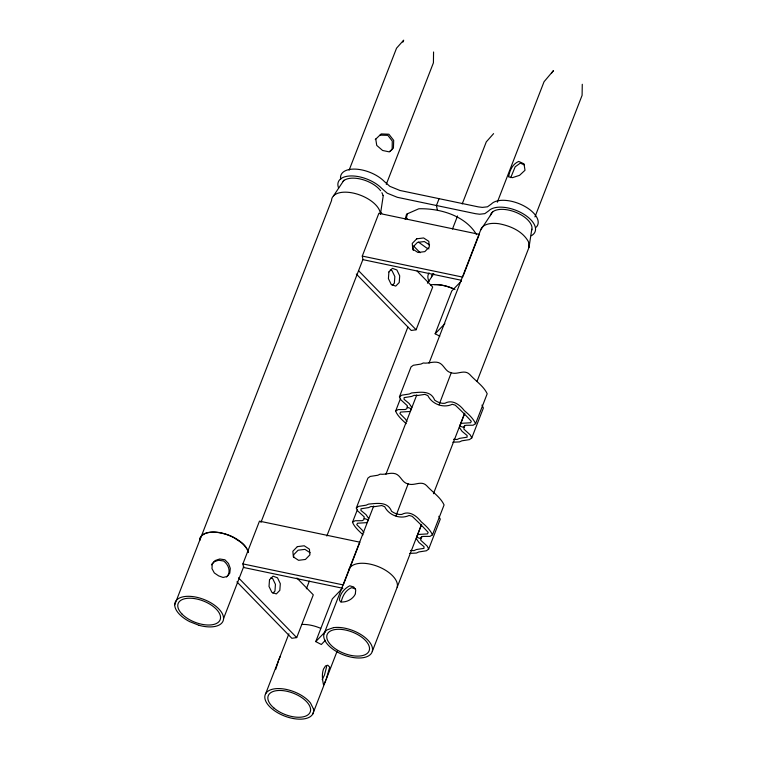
<?xml version="1.0" encoding="UTF-8"?>
<svg xmlns="http://www.w3.org/2000/svg" width="757" height="757" viewBox="0 0 757 757"><rect width="100%" height="100%" fill="white"/><g stroke="black" fill="none" stroke-linecap="round" stroke-linejoin="round"><path stroke-width="1.14" d="M433.562 51.987L433.42 62.793L386.269 184.358M582.275 84.282L582.095 95.344L534.944 216.909M380.402 214.401L383.297 195.42M476.967 381.519L529.02 247.321L531.783 229.191M326.674 666.482L324.498 674.96L322.189 679.644M288.919 633.77L265.688 693.639M312.736 714.088L337.196 651.02M510.729 177.658L515.167 166.814L520.324 163.105L524.279 164.903M405.165 219.293L406.575 214.146L418.848 208.762C439.949 208.232 465.328 215.584 476.588 234.67M407.54 213.474L406.414 217.59L407.559 219.502M363.843 532.72L362.338 530.279L356.784 524.686L357.493 523.229L367.031 522.623L368.687 518.517L366 514.628L360.947 510.473L361.004 508.78L368.612 507.587L370.968 506.499L374.573 506.66L381.774 505.534L384.726 506.745C388.937 515.375 400.387 519.624 409.121 515.451L412.158 516.321C417.779 521.639 423.04 526.692 428.188 532.445L427.468 533.903L417.93 534.508L416.274 538.615L418.971 542.504L424.024 546.668L423.958 548.352L416.359 549.544L413.994 550.632L410.398 550.471M406.954 421.564L405.459 419.123L399.895 413.53L400.604 412.073L410.152 411.467L411.799 407.361L409.111 403.472L404.058 399.308L404.115 397.624L411.723 396.431L414.088 395.343L417.684 395.504L424.895 394.369L427.837 395.589C432.058 404.219 443.507 408.468 452.241 404.295L455.269 405.165C460.89 410.474 466.161 415.536 471.299 421.289L470.589 422.747L461.041 423.352L459.395 427.459L462.082 431.348L467.135 435.502L467.078 437.196L459.471 438.388L457.105 439.476L453.509 439.315M395.939 515.933L408.146 483.893C414.401 486.316 421.394 479.891 426.882 485.909C432.625 492.268 440.366 497.056 444.085 504.919L432.474 534.839L429.976 536.391L422.756 536.439L421.1 537.432L420.769 540.271L427.251 546.185L428.661 549.099L426.371 550.774L418.763 551.967L416.407 553.055L409.717 553.386M439.06 404.777L451.257 372.737C457.512 375.15 464.505 368.735 470.002 374.753C475.737 381.112 483.486 385.9 487.196 393.754L475.595 423.683L473.087 425.226L465.867 425.283L464.221 426.276L463.88 429.115L470.362 435.029L471.772 437.943L469.482 439.618L461.884 440.811L459.518 441.899L452.828 442.22M275.728 669.358L278.576 660.435M408.146 483.893C402.09 482.928 401.03 475.727 395.533 473.787C390.394 472.188 385.351 474.942 380.175 474.156L377.809 475.245L370.201 476.437L367.911 478.112L356.31 508.042L357.72 510.947L364.193 516.861L363.862 519.699L362.215 520.693L354.995 520.75L352.488 522.292C354.626 527.317 359.168 531.177 363.048 534.849M451.257 372.737C445.201 371.772 444.151 364.562 438.644 362.631C433.506 361.032 428.471 363.786 423.286 362.991L420.92 364.079L413.322 365.271L411.032 366.946L399.422 396.876L400.832 399.791L407.313 405.705L406.982 408.543L405.326 409.537L398.106 409.584L395.608 411.136C397.737 416.161 402.289 420.021 406.159 423.693M326.059 679.739L329.692 667.116L327.762 665.185L325.51 665.923L323.466 669.122C321.668 674.288 322.435 679.606 323.485 684.763L325.614 680.874M174.725 604.739L199.602 540.602A25.71 13.049 21.2 0 1 233.553 537.479L241.436 542.674A25.71 13.049 21.2 0 1 246.668 548.607M349.109 170.183L396.536 48.202L403.68 40.168L402.847 42.165M242.883 563.899L259.471 521.147L359.887 542.192L343.309 584.943L242.883 563.899L243.612 567.485L342.874 588.284M461.117 280.222L363.01 259.66L362.281 256.074L378.869 213.323L479.285 234.367L463.133 276.021M223.58 618.488L243.82 566.321M260.938 522.387L362.906 259.5M439.098 198.665L436.439 205.507L437.291 209.717M306.358 588.814L309.339 581.111M326.835 536.013L407.9 327.024M452.478 229.03L457.55 215.963M462.196 203.974L486.287 141.881L493.592 133.629M236.922 581.878L291.852 638.293L296.706 637.593L313.294 594.841L296.895 577.998M356.32 274.053L411.25 330.468L416.104 329.768L432.692 287.017L417.107 271.015M352.488 522.292L357.465 509.47M395.608 411.136L400.576 398.305M325.387 640.29L321.328 644.5L315.754 641.605L332.332 598.853L342.069 588.747M439.798 336.193L435.152 333.78L451.73 291.029L461.467 280.923M323.949 634.044L373.693 506.026M385.947 474.223L416.804 394.87M429.039 363.123L480.657 230.024L492.845 211.676M497.321 202.214L544.046 81.737L553.471 70.6L551.456 73.268M372.312 651.342L421.507 524.506M433.449 493.715L464.599 413.417M421.64 524.383L416.662 537.215L420.712 538.672L421.535 536.533M464.751 413.227L459.783 426.059L463.823 427.516L464.656 425.377M428.661 549.099L440.262 519.17L438.852 516.255M471.772 437.943L483.382 408.014L481.972 405.099M279.011 659.3L280.27 656.442M333.515 195.855L343.99 180.147M427.468 283.194L433.827 273.684M226.58 576.938L228.387 574.629C230.421 569.538 227.791 564.183 223.722 561.022L218.546 560.227L213.909 561.817L211.449 564.836M435.152 333.78L444.879 323.684M315.754 641.605L325.482 631.508M392.258 285.389L394.359 283.232L394.842 276.542L392.022 270.665L390.233 270.022M272.861 593.214L274.961 591.056L275.444 584.366L272.624 578.49L270.836 577.846M375.273 139.562L381.197 133.923L388.899 134.226L393.697 140.386L393.413 148.126L389.24 151.873L382.597 150.473L376.74 145.41L375.746 138.985M389.704 151.627L392.154 149.441L392.277 141.057L387.83 135.333L380.033 135.125M399.422 396.876L401.712 395.201L409.319 394.009L411.676 392.921C420.04 392.277 430.771 390.016 434.669 400.141C437.603 402.185 441.227 403.755 444.861 403.292C452.355 399.081 459.802 404.711 464.259 410.578C468.583 414.23 473.229 418.441 475.595 423.683M356.31 508.042L358.591 506.357L366.199 505.165L368.564 504.086C376.929 503.433 387.65 501.172 391.558 511.297C394.482 513.341 398.106 514.911 401.74 514.448C409.234 510.237 416.681 515.867 421.147 521.743C425.462 525.396 430.108 529.607 432.474 534.839M362.281 256.074L462.707 277.119M355.487 588.795L351.522 587.687C345.703 590.148 342.533 595.863 341.246 601.768M428.982 248.864L426.797 248.078L418.517 242.136M407.37 407.304L411.42 408.761M364.259 518.46L368.299 519.917M429.541 244.927L424.327 241.54L417.467 242.401L412.972 247.019L413.275 250.416M310.143 552.752L304.929 549.364L298.069 550.225L293.574 554.843L293.782 557.105M380.326 212.13L381.821 213.389M413.625 246.044L420.144 252.743M358.714 270.826L416.104 329.768M238.493 577.809L296.706 637.593M529.02 247.321L528.5 241.824C522.585 231.055 510.35 225.851 498.778 223.694A25.71 13.049 21.2 0 0 480.657 230.024M247.208 549.582A25.71 13.049 21.2 0 1 248.268 552.525M430.553 284.906A25.71 13.049 21.2 0 1 452.506 288.445M302.109 624.449A25.71 13.049 21.2 0 1 320.675 628.338M429.039 281.434A25.662 13.02 21.2 0 1 429.077 272.899M431.452 276.816A21.953 11.147 21.2 0 1 433.042 273.693M531.31 235.73A25.662 13.02 21.2 0 0 522.888 213.654A25.662 13.02 21.2 0 0 488.748 210.825L484.83 213.644L479.664 214.231L475.585 213.711L397.302 197.303L387.206 193.186L381.755 188.398A25.662 13.02 21.2 0 0 351.731 175.936A25.662 13.02 21.2 0 0 338.616 188.029M490.385 215.622A21.953 11.147 21.2 0 1 514.117 211.629A21.953 11.147 21.2 0 1 531.632 230.374M536.24 227.185A25.662 13.02 21.2 0 0 523.399 205.63A25.662 13.02 21.2 0 0 491.397 203.983L487.489 206.803L482.313 207.39L478.235 206.869L399.961 190.471L389.855 186.345L384.414 181.557A25.662 13.02 21.2 0 0 355.818 169.133A25.662 13.02 21.2 0 0 340.688 179.305M343.063 181.292A21.953 11.147 21.2 0 1 361.288 179.229A21.953 11.147 21.2 0 1 380.601 190.717M381.897 192.713A21.953 11.147 21.2 0 1 382.957 195.552M380.364 213.502A25.71 13.049 21.2 0 0 355.459 193.603A25.71 13.049 21.2 0 0 331.547 200.548L199.716 540.441A25.71 13.049 21.2 0 1 222.823 533.288A25.71 13.049 21.2 0 1 248.391 552.459M348.826 569.917A25.71 13.049 21.2 0 1 376.466 565.933A25.71 13.049 21.2 0 1 397.188 587.205M434.452 284.708A25.71 13.049 21.2 0 1 455.004 289.42M355.393 593.365L355.393 593.99C352.62 599.43 346.668 602.44 340.631 601.976L339.401 599.856C339.902 593.743 344.397 588.501 349.706 585.814L353.661 586.93L355.724 589.902L355.393 593.365M212.234 564.126L211.979 568.621L214.316 572.935L218.65 575.888L223.088 577.459L227.176 576.446L229.778 573.163L230.298 568.393L228.5 563.511L224.905 559.783L219.729 558.988L215.102 560.568L212.234 564.126M508.742 175.898L508.685 176.901L512.385 177.668L519.557 175.34L524.998 170.268L524.005 163.853L518.687 161.421C512.754 163.995 510 169.918 508.742 175.898M269.501 579.767L269.019 586.457L271.848 592.324L276.314 593.942L279.825 590.356L280.308 583.666L277.478 577.79L273.012 576.172L269.501 579.767M388.899 271.943L388.417 278.633L391.246 284.5L395.712 286.118L399.223 282.531L399.705 275.841L396.876 269.965L392.41 268.347L388.899 271.943M416.747 238.815L412.253 243.432L412.754 249.091L417.968 252.488L424.828 251.617L429.323 247.009L428.812 241.341L423.608 237.953L416.747 238.815M297.35 546.639L292.855 551.257L293.356 556.915L298.57 560.312L305.431 559.451L309.925 554.834L309.414 549.166L304.21 545.778L297.35 546.639M333.477 627.648L327.119 629.871A25.71 13.049 21.2 0 0 344.672 655.325A25.71 13.049 21.2 0 0 371.791 645.844A25.71 13.049 21.2 0 0 333.477 627.648M198.968 625.291L189.629 621.62A25.71 13.049 21.2 0 1 182.021 597.074A25.71 13.049 21.2 0 1 221.792 612.735A25.71 13.049 21.2 0 1 198.968 625.291M313.464 708.949L310.502 703.035A25.71 13.049 21.2 0 0 270.003 690.062A25.71 13.049 21.2 0 0 282.635 715.261A25.71 13.049 21.2 0 0 313.464 708.949M182.077 614.126A22.511 11.431 21.2 0 0 218.849 621.762A22.511 11.431 21.2 0 0 196.527 598.948A22.511 11.431 21.2 0 0 182.077 614.126M273.92 708.032A22.511 11.431 21.2 0 0 309.812 712.82A22.511 11.431 21.2 0 0 283.913 690.744A22.511 11.431 21.2 0 0 273.92 708.032M329.484 643.422A22.511 11.431 21.2 0 0 366.539 653.925A22.511 11.431 21.2 0 0 348.371 630.732A22.511 11.431 21.2 0 0 329.484 643.422"/></g></svg>
